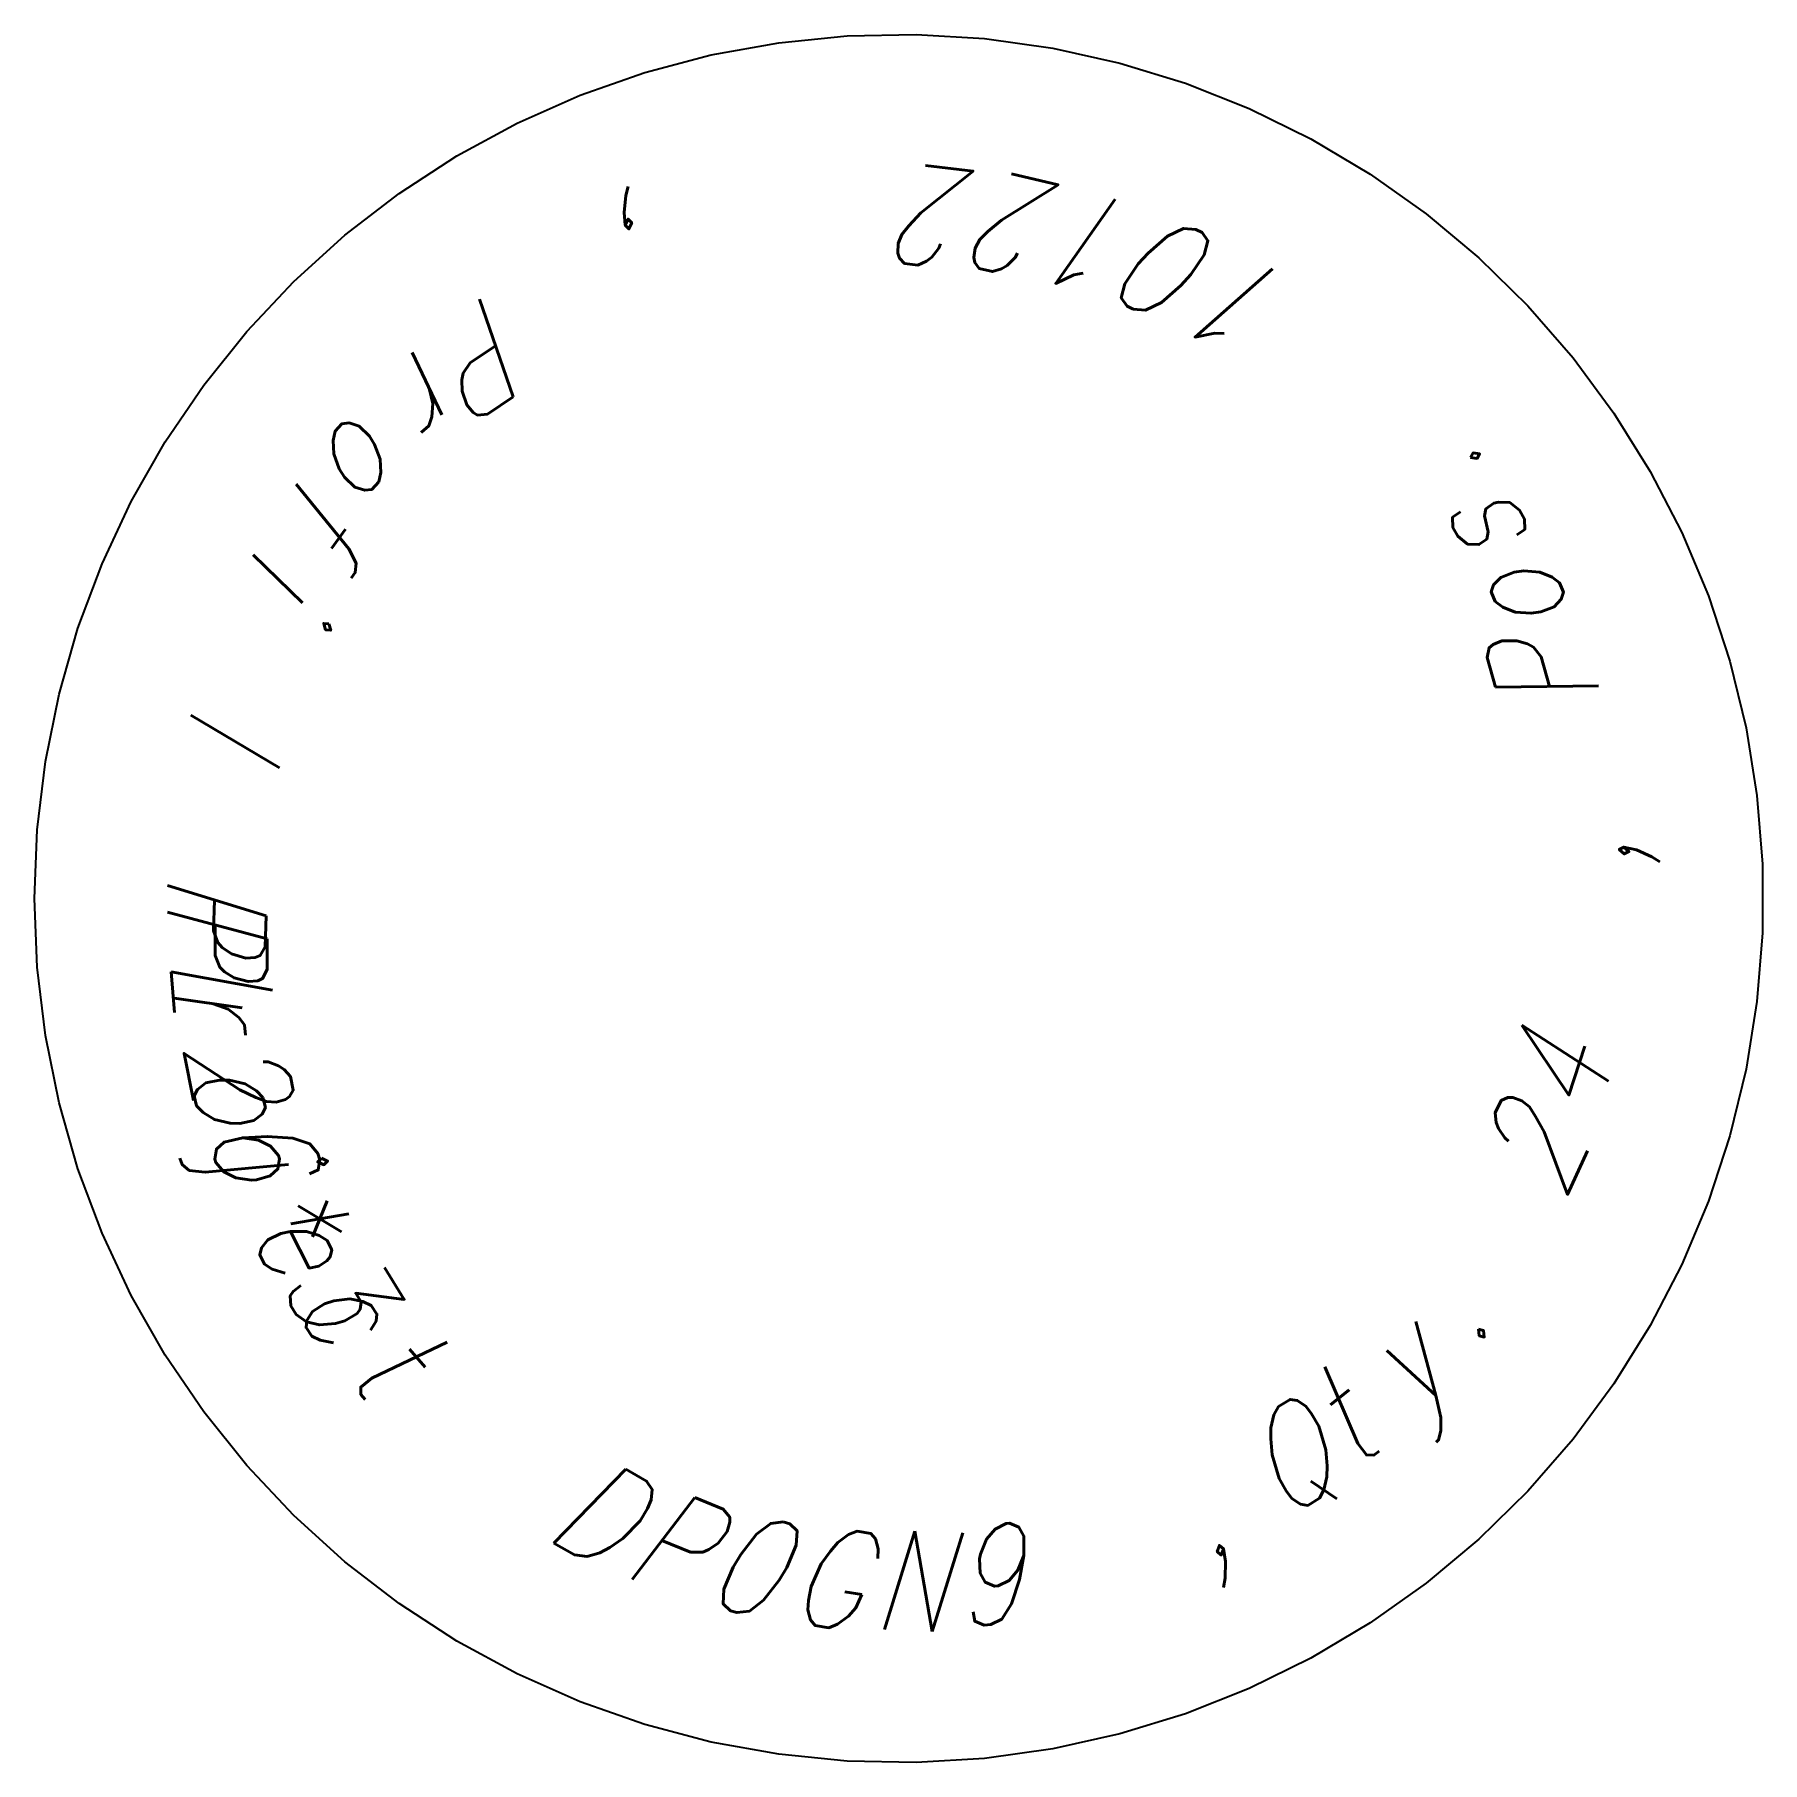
# Model space of a CAD drawing. Extents: x 0 to 26, y -13 to 13.
import ezdxf

# ---------------------------------------------------------------- set-up
doc = ezdxf.new("R2010")
doc.units = 0
doc.header["$LTSCALE"] = 10
doc.layers.add('TEILE', color=7, linetype='CONTINUOUS')
doc.layers.add('UNTERSCHRIFT', color=7, linetype='CONTINUOUS')
doc.styles.get("Standard").update_dxf_attribs({"font": 'ROMANS'})

msp = doc.modelspace()

# ---------------------------------------------------------------- linework, layer by layer
at = {"layer": 'TEILE', "color": 2}
for p, q in [((10.179287, 12.690295), (11.196451, 12.874285)), ((11.196451, 12.874285), (12.225018, 12.97688)), ((12.225018, 12.97688), (13.258484, 12.997431)), ((13.258484, 12.997431), (14.290315, 12.935808)), ((14.290315, 12.935808), (15.313989, 12.792398)), ((15.313989, 12.792398), (16.323034, 12.568113)), ((9.179957, 12.426072), (10.179287, 12.690295)), ((16.323034, 12.568113), (17.311069, 12.264367)), ((8.204779, 12.083288), (9.179957, 12.426072)), ((17.311069, 12.264367), (18.271847, 11.883082)), ((7.259917, 11.66411), (8.204779, 12.083288)), ((18.271847, 11.883082), (19.199295, 11.426669)), ((6.351346, 11.171187), (7.259917, 11.66411)), ((19.199295, 11.426669), (20.087549, 10.898012)), ((5.48481, 10.607635), (6.351346, 11.171187)), ((20.087549, 10.898012), (20.930994, 10.300455)), ((4.665789, 9.97702), (5.48481, 10.607635)), ((20.930994, 10.300455), (21.724297, 9.637774)), ((3.899458, 9.283325), (4.665789, 9.97702)), ((21.724297, 9.637774), (22.46244, 8.914162)), ((3.190664, 8.530939), (3.899458, 9.283325)), ((22.46244, 8.914162), (23.140759, 8.13419)), ((2.543888, 7.724618), (3.190664, 8.530939)), ((23.140759, 8.13419), (23.754967, 7.302792)), ((1.963218, 6.869458), (2.543888, 7.724618)), ((23.754967, 7.302792), (24.301176, 6.425222)), ((1.452327, 5.970868), (1.963218, 6.869458)), ((24.301176, 6.425222), (24.775934, 5.507031)), ((1.014445, 5.034528), (1.452327, 5.970868)), ((24.775934, 5.507031), (25.176243, 4.554022)), ((0.652339, 4.066357), (1.014445, 5.034528)), ((25.176243, 4.554022), (25.499571, 3.572222)), ((0.368299, 3.072479), (0.652339, 4.066357)), ((25.499571, 3.572222), (25.74387, 2.567836)), ((0.164121, 2.059174), (0.368299, 3.072479)), ((25.74387, 2.567836), (25.9076, 1.547216)), ((0.041095, 1.032851), (0.164121, 2.059174)), ((25.9076, 1.547216), (25.989725, 0.516814)), ((0, 0), (0.041095, 1.032851)), ((25.989725, 0.516814), (25.989723, -0.516855)), ((0.041092, -1.032812), (0, 0.000041)), ((0, 0.000041), (0, 0)), ((25.989723, -0.516855), (25.907595, -1.547257)), ((0.164114, -2.059136), (0.041092, -1.032812)), ((25.907595, -1.547257), (25.743864, -2.567877)), ((0.36829, -3.072441), (0.164114, -2.059136)), ((25.743864, -2.567877), (25.499557, -3.572261)), ((0.652327, -4.06632), (0.36829, -3.072441)), ((25.499557, -3.572261), (25.176229, -4.554061)), ((1.01443, -5.034492), (0.652327, -4.06632)), ((25.176229, -4.554061), (24.775917, -5.507068)), ((1.45231, -5.970833), (1.01443, -5.034492)), ((24.775917, -5.507068), (24.301155, -6.425258)), ((1.963198, -6.869425), (1.45231, -5.970833)), ((24.301155, -6.425258), (23.754942, -7.302825)), ((2.543864, -7.724586), (1.963198, -6.869425)), ((23.754942, -7.302825), (23.140734, -8.134221)), ((3.190638, -8.53091), (2.543864, -7.724586)), ((23.140734, -8.134221), (22.46241, -8.914191)), ((3.89943, -9.283298), (3.190638, -8.53091)), ((22.46241, -8.914191), (21.724264, -9.637802)), ((4.665759, -9.976995), (3.89943, -9.283298)), ((21.724264, -9.637802), (20.930962, -10.30048)), ((5.484779, -10.607614), (4.665759, -9.976995)), ((20.930962, -10.30048), (20.087517, -10.898035)), ((6.351313, -11.171167), (5.484779, -10.607614)), ((20.087517, -10.898035), (19.199261, -11.426688)), ((7.259883, -11.664093), (6.351313, -11.171167)), ((19.199261, -11.426688), (18.271811, -11.883098)), ((8.204743, -12.083274), (7.259883, -11.664093)), ((18.271811, -11.883098), (17.311031, -12.26438)), ((9.17992, -12.426062), (8.204743, -12.083274)), ((10.179251, -12.690287), (9.17992, -12.426062)), ((17.311031, -12.26438), (16.322996, -12.568123)), ((11.196413, -12.87428), (10.179251, -12.690287)), ((16.322996, -12.568123), (15.313951, -12.792406)), ((12.224979, -12.976877), (11.196413, -12.87428)), ((13.258446, -12.997432), (12.224979, -12.976877)), ((14.290277, -12.935811), (13.258446, -12.997432)), ((15.313951, -12.792406), (14.290277, -12.935811))]:
    msp.add_line(p, q, dxfattribs=at)

# ---------------------------------------------------------------- texts
at = {"layer": 'UNTERSCHRIFT', "color": 2, "oblique": 15, "width": 0.8}
for s, rotation, p in [('2', 173.376526, (14.268779, 10.926582)), (',', -159.610489, (9.167588, 10.310802)), ('2', 166.623291, (15.544873, 10.701571)), ('1', 159.870056, (16.785654, 10.32806)), ('0', 153.116806, (17.973902, 9.811234)), ('1', 146.363556, (19.09313, 9.158262)), ('P', -146.103989, (6.865436, 9.13056)), ('r', -139.350754, (5.834303, 8.345824)), ('o', -132.597519, (4.902605, 7.44528)), ('.', 126.103813, (21.887455, 6.481755)), ('f', -125.844269, (4.08327, 6.441422)), ('s', 119.350563, (22.588005, 5.391675)), ('i', -119.091042, (3.387666, 5.348179)), ('o', 112.597328, (23.15551, 4.226778)), ('P', 105.844086, (23.582092, 3.003228)), ('l', -105.584557, (2.404413, 2.955256)), (',', 92.337585, (23.990849, 0.448663)), ('P', -92.078072, (2.007234, 0.398867)), ('P', -89.999985, (2, 0.000001)), ('L', -85.324837, (2.0366, -0.896578)), ('r', -83.246742, (2.07632, -1.293528)), ('4', 72.07785, (23.466232, -3.384967)), ('2', -78.571602, (2.218098, -2.179583)), ('o', -76.493515, (2.304222, -2.569108)), ('2', 65.324608, (22.995565, -4.592244)), ('6', -71.818375, (2.54921, -3.432343)), ('j', -69.740265, (2.680542, -3.809038)), ('*', -65.06514, (3.025341, -4.637475)), ('e', -62.987034, (3.200058, -4.996112)), ('3', -58.311871, (3.639884, -5.778255)), ('c', -56.233791, (3.855563, -6.113858)), ('y', 45.064869, (20.786976, -7.769363)), ('.', 51.818111, (21.646578, -6.799758)), ('t', -49.480553, (4.637959, -7.146766)), ('t', 38.311626, (19.819321, -8.631157)), ('Q', 31.558376, (18.75704, -9.37318)), ('D', -29.220833, (7.630052, -9.60019)), ('P', -22.467588, (8.796231, -10.165054)), ('0', -15.714346, (10.020743, -10.588864)), ('G', -8.961094, (11.286598, -10.865737)), ('N', -2.207852, (12.576228, -10.991835)), ('9', 4.545394, (13.871738, -10.965404)), (',', 24.805138, (17.614868, -9.985139))]:
    msp.add_text(s, height=1.5, rotation=rotation, dxfattribs=at).set_placement(p)

doc.saveas('drawing.dxf')
